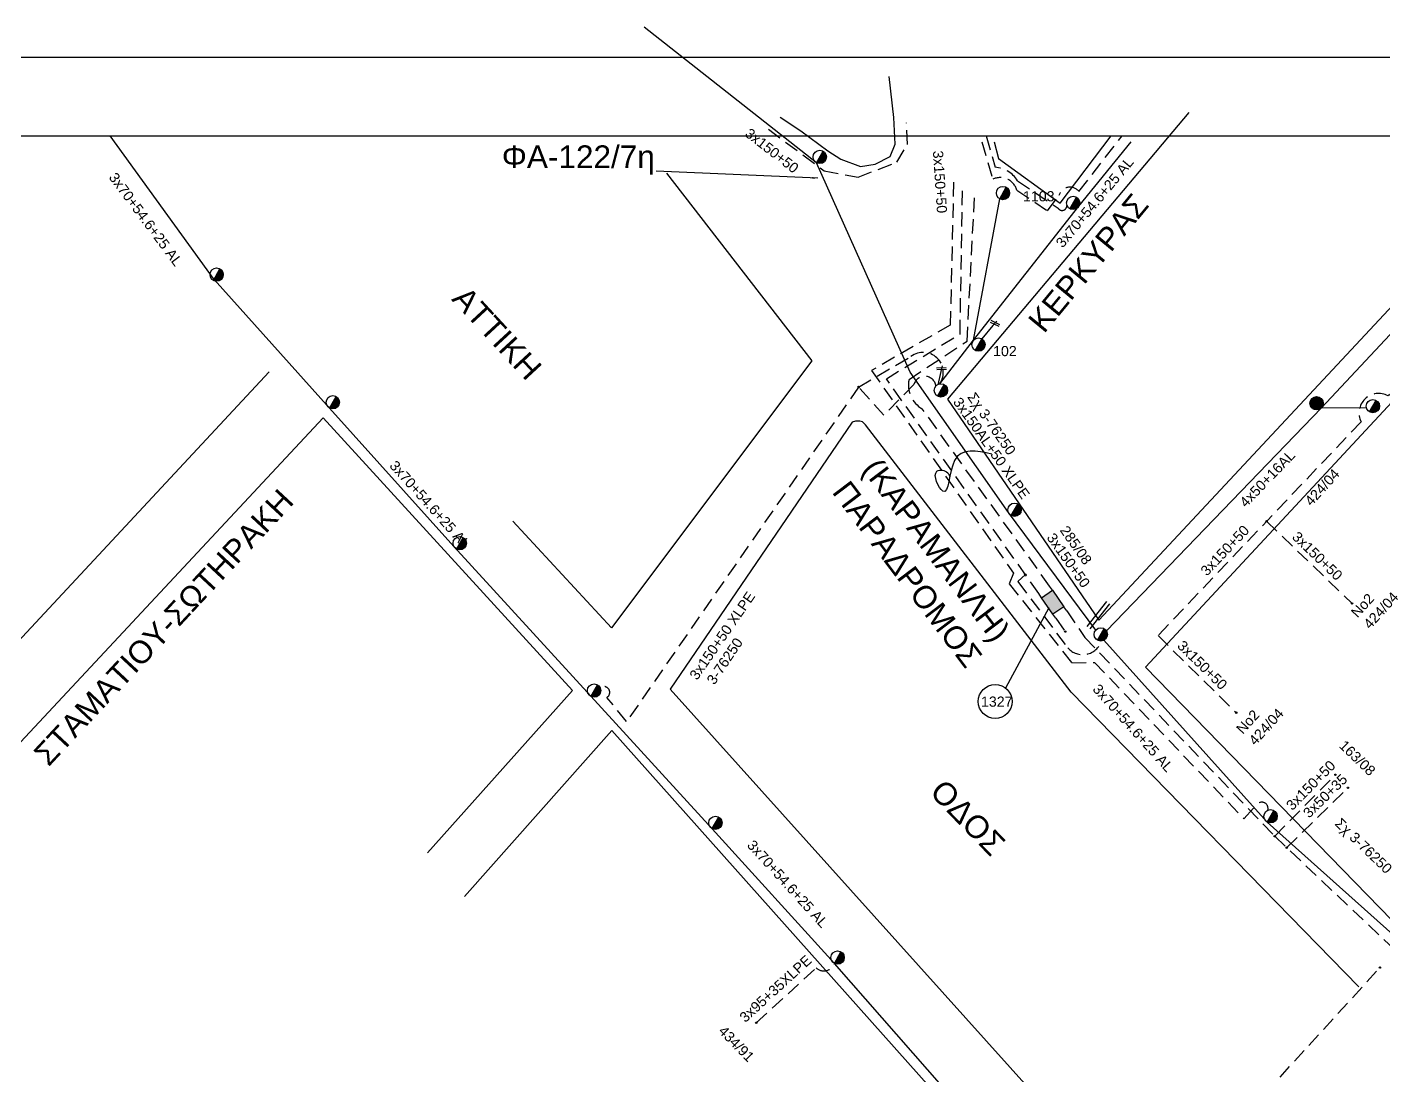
# Model space of a CAD drawing. Header units: millimetres. Extents: x 4998 to 7216, y 1887 to 2914.
# Drawn here: x 6443.3 to 6683.8, y 2728 to 2913.8 of the extents above; entities that cross this region are included whole.
import ezdxf
from ezdxf.enums import TextEntityAlignment as Align

# ---------------------------------------------------------------- set-up
doc = ezdxf.new("R2010")
doc.units = ezdxf.units.MM
doc.linetypes.add('DASHED', pattern=[19.05, 12.7, -6.35])
for name, color, linetype, lineweight in [('3x150+50', 7, 'Continuous', 30), ('3x150+50 XLPE', 7, 'SYN_LINE', 30), ('3x150AL+50CU', 7, 'Continuous', 30), ('3x50+35', 7, 'Continuous', 30), ('3x70+54.6+25 AL', 7, 'SYN_LINE', 30), ('3x95+35XLPE', 7, 'Continuous', 30), ('4x120+25 AL', 7, 'SYN_LINE', 30), ('4x50+16AL', 7, 'Continuous', 30), ('Υπόβαθρο ΔΕΗ', 7, 'Continuous', 30)]:
    doc.layers.add(name, color=color, linetype=linetype, lineweight=lineweight)
for name, color, linetype in [('Link Box 4 Διευθύνσεων', 7, 'Continuous'), ('text οδών', 7, 'Continuous'), ('text_kalodion', 7, 'Continuous'), ('Άγνωστα', 7, 'Continuous'), ('Επιγραφές - Σχήματα', 7, 'Continuous'), ('ΝΕΚΡΟ', 7, 'DASHED'), ('Στύλος Ξύλινος', 7, 'Continuous'), ('Στύλος Ξύλινος @ 1', 7, 'Continuous'), ('Στύλος ΦΜ', 7, 'Continuous'), ('Στύλος ΦΜ @ 1', 7, 'Continuous'), ('Συνδέσεις', 7, 'Continuous'), ('Τομή', 7, 'Continuous')]:
    doc.layers.add(name, color=color, linetype=linetype)
doc.styles.add('arial', font='ARIAL.TTF')
doc.styles.get("Standard").update_dxf_attribs({"font": 'ARIAL.TTF'})
doc.linetypes.add('SYN_LINE', pattern='A,0.5,-0.0001,["/\\/\\/\\/",Standard,S=0.1,R=0,X=0,Y=-0.05],-0.25', length=0.7501)
doc.dimstyles.new('ISO-25', dxfattribs={"dimtxt": 2.5, "dimasz": 2.5, "dimexe": 1.25, "dimexo": 0.625, "dimtad": 1, "dimtxsty": 'Standard', "dimcen": 2.5, "dimadec": 0, "dimazin": 0, "dimtfac": 1, "dimtmove": 0, "dimatfit": 3, "dimfxl": 1, "dimarcsym": 0})

# ---------------------------------------------------------------- blocks, each defined once
blk = doc.blocks.new('ΥΠΑΡΧΩΝ ΤΣΙΜΕΝΤΕΝΙΟΣ ΣΤΥΛΟΣ')
at = {"layer": 'Στύλος ΦΜ'}
blk.add_hatch(color=7, dxfattribs=at).paths.add_polyline_path([(-1.29, -2.28, 0.574793), (2.62, 0, 0.268822), (1.3, 2.27)])
at = {"layer": 'Στύλος ΦΜ', "color": 7}
blk.add_line((-1.29, -2.28), (1.3, 2.27), dxfattribs=at)
blk.add_circle((0, 0), 2.62, dxfattribs=at)
at = {"layer": 'Στύλος ΦΜ', "flags": 4}
for tag, p in [('ΑΡΙΘΜΟΣ', (-4.68, 8.05)), ('ΤΥΠΟΣ', (-4.91, 3.03))]:
    blk.add_attdef(tag, p, '', height=4, dxfattribs=at)
blk = doc.blocks.new('ΥΠΑΡΧΩΝ ΞΥΛΙΝΟΣ ΣΤΥΛΟΣ')
at = {"layer": 'Στύλος Ξύλινος'}
h = blk.add_hatch(color=7, dxfattribs=at)
h.paths.add_polyline_path([(-2.62, 0, 0.270008), (-1.29, -2.28), (1.3, 2.27, 0.576266)])
h.paths.add_polyline_path([(-1.29, -2.28, 0.574793), (2.62, 0, 0.268822), (1.3, 2.27)])
at = {"layer": 'Στύλος Ξύλινος', "color": 7}
blk.add_line((-1.29, -2.28), (1.3, 2.27), dxfattribs=at)
blk.add_circle((0, 0), 2.62, dxfattribs=at)
at = {"layer": 'Στύλος Ξύλινος', "flags": 4}
for tag, p in [('ΑΡΙΘΜΟΣ', (-4.91, 8.6)), ('ΤΥΠΟΣ', (-4.85, 3.39))]:
    blk.add_attdef(tag, p, '', height=4, dxfattribs=at)
blk = doc.blocks.new('LINK BOX 4 ΑΝΑΧΩΡΗΣΕΩΝ')
at = {"layer": 'Link Box 4 Διευθύνσεων', "ltscale": 40}
blk.add_hatch(color=256, dxfattribs=at).paths.add_polyline_path([(-3.54, 0), (-3.54, -4.67), (3.54, -4.67), (3.54, 0)])
for p, q in [((-3.54, 0), (-5.33, 0)), ((5.33, 0), (3.54, 0)), ((-3.54, -4.67), (-5.33, -4.67)), ((5.33, -4.67), (3.54, -4.67))]:
    blk.add_line(p, q, dxfattribs=at)
blk.add_lwpolyline([(-3.54, -4.67), (-3.54, 0), (3.54, 0), (3.54, -4.67)], close=True, dxfattribs=at)
blk = doc.blocks.new('_ΣΥΝΔΕΣΗ')
at = {"layer": 'Συνδέσεις', "linetype": 'SYN_LINE', "ltscale": 40}
blk.add_hatch(color=256, dxfattribs=at).paths.add_polyline_path([(0.5, -0.01, 1), (-0.5, -0.01, 1)])
at = {"layer": 'Συνδέσεις'}
blk.add_circle((0, -0.01), 0.5, dxfattribs=at)
blk = doc.blocks.new('ΤΟΜΗ')
at = {"layer": 'Τομή', "ltscale": 40}
for p, q in [((-5.68, 0), (17.06, 0)), ((-5.68, -2.77), (17.06, -2.77))]:
    blk.add_line(p, q, dxfattribs=at)
blk = doc.blocks.new('τομή_')
at = {"layer": 'Επιγραφές - Σχήματα'}
for p, q in [((-1.29, -0.22), (0.13, 0.75)), ((-1.08, -0.46), (0.34, 0.51)), ((-0.66, 0.62), (-0.29, -0.37))]:
    blk.add_line(p, q, dxfattribs=at)

msp = doc.modelspace()

# ---------------------------------------------------------------- linework, layer by layer
at = {"lineweight": -3}
msp.add_lwpolyline([(5037.13, 2894.56), (6989.09, 2894.56), (6989.09, 1899.95), (5037.13, 1899.95)], close=True, dxfattribs=at)
at = {"layer": '3x150+50', "color": 133, "linetype": 'DASHED', "lineweight": -3, "ltscale": 0.2}
msp.add_lwpolyline([(6574.66, 2895.75), (6584.55, 2888.41), (6584.55, 2888.41), (6590.59, 2887.27), (6590.59, 2887.27), (6590.59, 2887.27), (6597.44, 2889.9), (6599.31, 2893.03), (6599.31, 2893.03), (6599.12, 2896.89)], dxfattribs=at)
at = {"layer": '3x150+50', "color": 173, "linetype": 'DASHED', "lineweight": -3, "ltscale": 0.2}
for points in [[(6622.6, 2813.49), (6595.57, 2851.56), (6608.64, 2859.47), (6609.08, 2885.73)], [(6662.98, 2826.3), (6678.14, 2811.74)], [(6625.61, 2809.1), (6627.28, 2806.75)], [(6643.73, 2806.04), (6657.59, 2792.38)]]:
    msp.add_lwpolyline(points, dxfattribs=at)
for points in [[(6687.46, 2851.51), (6684.51, 2848.53, 0.726893), (6679.72, 2843.91), (6643.73, 2806.04)], [(6620.21, 2816.85), (6618.88, 2815.61), (6627.74, 2803.86, 0.581828), (6633.71, 2805.08, -0.961941)]]:
    msp.add_lwpolyline(points, format="xyb", dxfattribs=at)
at = {"layer": '3x150+50', "color": 2, "linetype": 'DASHED', "lineweight": -3, "ltscale": 0.2}
msp.add_lwpolyline([(6664.41, 2770.5), (6675.17, 2781.38)], dxfattribs=at)
at = {"layer": '3x150+50 XLPE', "color": 62, "linetype": 'DASHED', "lineweight": -3, "ltscale": 0.2}
msp.add_lwpolyline([(6612.47, 2893.51), (6614.42, 2886.88, -0.464406), (6618.71, 2884.97), (6624.13, 2881.31), (6626.16, 2883.99, -0.608484), (6629.7, 2884.73), (6629.7, 2884.73), (6637.35, 2894.56)], format="xyb", dxfattribs=at)
at = {"layer": '3x150+50 XLPE', "color": 27, "linetype": 'DASHED', "lineweight": -3, "ltscale": 0.2}
msp.add_lwpolyline([(6613.25, 2894.56), (6614.84, 2889.02, -0.234283), (6618.84, 2886.64), (6626.02, 2881.75), (6626.02, 2881.75, 0.757614), (6627.59, 2882.27, -8.261414)], format="xyb", dxfattribs=at)
at = {"layer": '3x150+50 XLPE', "color": 6, "linetype": 'DASHED', "lineweight": -3, "ltscale": 0.2}
msp.add_lwpolyline([(6607.49, 2886.39), (6606.91, 2861.05), (6592.95, 2853.01), (6618.11, 2817.11), (6617.34, 2815.22), (6628.44, 2801.24), (6632.48, 2801.29), (6658.97, 2773.57), (6661.29, 2776.15, -0.801504), (6663.19, 2775.09, -0.945154)], format="xyb", dxfattribs=at)
at = {"layer": '3x150+50 XLPE', "color": 30, "linetype": 'DASHED', "lineweight": -3, "ltscale": 0.2}
for points in [[(6590.64, 2850.08), (6599.94, 2855.51, -0.838987), (6605.08, 2850.66, -25.118446)], [(6604.36, 2850.26, 0.811734), (6600.46, 2850.52), (6595.11, 2845.1), (6590.64, 2850.08), (6549.53, 2790.81), (6546.05, 2795.09, 1.063776), (6544.84, 2796.78, -0.868021)]]:
    msp.add_lwpolyline(points, format="xyb", dxfattribs=at)
at = {"layer": '3x150AL+50CU', "color": 2, "linetype": 'DASHED', "lineweight": -3, "ltscale": 0.2}
msp.add_lwpolyline([(6624.52, 2814.81), (6601.94, 2846.21, -0.326282), (6599.59, 2851.41), (6609.88, 2858.23), (6611.21, 2884.01)], format="xyb", dxfattribs=at)
msp.add_lwpolyline([(6627.54, 2810.42), (6630.75, 2805.72), (6664.41, 2770.5), (6685.91, 2750.16), (6762.64, 2832.97), (6745.72, 2852.55), (6734.64, 2842.25)], dxfattribs=at)
at = {"layer": '3x50+35', "color": 2, "linetype": 'DASHED', "lineweight": -3, "ltscale": 0.2}
msp.add_lwpolyline([(6666.56, 2768.47), (6677.4, 2779.06)], dxfattribs=at)
at = {"layer": '3x70+54.6+25 AL', "color": 27, "linetype": 'SYN_LINE', "lineweight": -3, "ltscale": 20}
for points in [[(6632.69, 2807.01), (6617.24, 2827.82), (6599.78, 2852.73), (6583.19, 2889.82), (6552.64, 2913.84)], [(6611.03, 2858.38), (6615.67, 2883.42)]]:
    msp.add_lwpolyline(points, dxfattribs=at)
at = {"layer": '3x70+54.6+25 AL', "color": 27, "linetype": 'SYN_LINE', "lineweight": -3, "ltscale": 18}
msp.add_lwpolyline([(6605.08, 2850.66), (6611.03, 2858.38), (6629.71, 2882.11), (6638.95, 2893.51)], dxfattribs=at)
at = {"layer": '3x70+54.6+25 AL', "color": 173, "linetype": 'SYN_LINE', "lineweight": -3, "ltscale": 10}
msp.add_lwpolyline([(6672.68, 2846.37), (6680.67, 2846.45)], dxfattribs=at)
at = {"layer": '3x70+54.6+25 AL', "color": 6, "linetype": 'SYN_LINE', "lineweight": -3, "ltscale": 20}
msp.add_lwpolyline([(6634.15, 2805.22), (6663.1, 2772.99), (6693.18, 2746.12)], dxfattribs=at)
at = {"layer": '3x95+35XLPE', "color": 30, "linetype": 'DASHED', "lineweight": -3, "ltscale": 0.2}
msp.add_lwpolyline([(6572.52, 2737.45), (6583.16, 2747.16, 0.556882), (6586.36, 2747.97, -21.747636)], format="xyb", dxfattribs=at)
at = {"layer": '4x120+25 AL', "color": 30, "linetype": 'SYN_LINE', "lineweight": -3, "ltscale": 20}
msp.add_lwpolyline([(6605.85, 2725.79), (6586.36, 2747.97), (6564.7, 2771.83), (6543.19, 2795.28), (6518.92, 2821.84), (6496.88, 2846.35), (6476.39, 2869.15), (6458.01, 2894.56)], dxfattribs=at)
at = {"layer": '4x50+16AL', "color": 173, "linetype": 'Continuous', "lineweight": -3, "ltscale": 0.2}
msp.add_lwpolyline([(6634.58, 2806.88), (6672.7, 2846.39), (6699.58, 2875.11), (6715.26, 2893.51)], dxfattribs=at)
at = {"layer": 'Επιγραφές - Σχήματα', "lineweight": -3}
msp.add_lwpolyline([(4997.89, 2908.51), (7215.51, 2908.51), (7216.21, 1889.37), (4997.89, 1889.37)], close=True, dxfattribs=at)
at = {"layer": 'ΝΕΚΡΟ', "color": 251, "linetype": 'DASHED', "lineweight": -3, "ltscale": 0.2}
msp.add_lwpolyline([(6632.6, 2692.34), (6635.29, 2694.73, -0.451973), (6642.24, 2702.48), (6683.07, 2747.22)], format="xyb", dxfattribs=at)
at = {"layer": 'Υπόβαθρο ΔΕΗ', "color": 7, "lineweight": -3}
for points in [[(6576.75, 2897.88), (6580.43, 2895.5), (6585.22, 2891.9), (6587.51, 2890.44), (6590.97, 2889.13), (6593.6, 2889.56), (6596.26, 2890.9), (6597.12, 2893.11), (6596.91, 2897.86), (6596.06, 2905.08)], [(6649.22, 2898.74), (6606.4, 2847.9), (6633.26, 2808.8), (6711.93, 2893.07)], [(6441.28, 2895.68), (6327.5, 2750.83), (6332.82, 2746.98), (6338.81, 2742.53), (6343.4, 2739.54), (6348.35, 2736.89), (6360.77, 2732.42), (6370.66, 2728.8), (6486.18, 2852.76)], [(6614.67, 2893.51), (6615.43, 2890.58), (6626.4, 2882.68), (6635.42, 2894.56)], [(6556.62, 2888), (6582.35, 2854.71), (6546.88, 2807.39), (6529.35, 2826.34)], [(6614.46, 2860.96), (6612.49, 2858.61)], [(6605.21, 2852.83), (6604.68, 2850.46)], [(6514.24, 2767.54), (6539.95, 2796.32), (6495.73, 2844.63), (6383.5, 2724.44), (6584.62, 2644.01), (6608.42, 2665.81), (6603.75, 2725.47), (6546.94, 2789.21), (6520.82, 2759.82)], [(6679.32, 2743.78), (6628.34, 2796), (6591.87, 2843.38), (6591.36, 2843.91), (6590.88, 2844.06), (6590.13, 2844.03), (6589.52, 2843.87), (6557.23, 2796.52), (6641.65, 2702.73)]]:
    msp.add_lwpolyline(points, dxfattribs=at)
msp.add_lwpolyline([(6718.82, 2883.57), (6760.63, 2833.21), (6687.36, 2753.38), (6641.51, 2800.46)], close=True, dxfattribs=at)
at = {"layer": 'Υπόβαθρο ΔΕΗ', "lineweight": -3}
msp.add_lwpolyline([(6624.35, 2810.94), (6616.69, 2796.75)], dxfattribs=at)
msp.add_circle((6614.87, 2794.36), 3, dxfattribs=at)
at = {"layer": 'Υπόβαθρο ΔΕΗ', "color": 7, "lineweight": -3}
msp.add_spline([(6614.26, 2838.18), (6607.68, 2837.09), (6605.59, 2831.64), (6604.55, 2835.16), (6606.45, 2834.89), (6606.79, 2834.31)], degree=3, dxfattribs=at)

# ---------------------------------------------------------------- block references
at = {"layer": 'Link Box 4 Διευθύνσεων', "lineweight": -3, "xscale": 0.5, "yscale": 0.5, "zscale": 0.5, "rotation": 304.4837732780387}
msp.add_blockref('LINK BOX 4 ΑΝΑΧΩΡΗΣΕΩΝ', (6626.03, 2812.62), dxfattribs=at)
at = {"layer": 'Επιγραφές - Σχήματα'}
for p, rotation in [((6614.92, 2860.89), 299.7579530802306), ((6605.66, 2852.98), 327.0429222518405)]:
    msp.add_blockref('τομή_', p, dxfattribs=dict(at, rotation=rotation))
at = {"layer": 'Στύλος Ξύλινος @ 1', "lineweight": -3, "ltscale": 40, "xscale": 0.4499999999997448, "yscale": 0.4499999999997448, "zscale": 0.4499999999997448}
msp.add_blockref('ΥΠΑΡΧΩΝ ΞΥΛΙΝΟΣ ΣΤΥΛΟΣ', (6671.84, 2847.2), dxfattribs=at)
at = {"layer": 'Στύλος ΦΜ @ 1', "lineweight": -3, "ltscale": 40}
for p, xscale, yscale, zscale in [((6583.77, 2890.84), 0.450000000000137, 0.450000000000137, 0.450000000000137), ((6616.25, 2884.45), 0.450000000000137, 0.450000000000137, 0.450000000000137), ((6476.86, 2869.99), 0.450000000000137, 0.450000000000137, 0.450000000000137), ((6605.25, 2849.49), 0.450000000000137, 0.450000000000137, 0.450000000000137), ((6497.46, 2847.38), 0.450000000000137, 0.450000000000137, 0.450000000000137), ((6681.82, 2846.69), 0.450000000000137, 0.450000000000137, 0.450000000000137), ((6618.3, 2828.33), 0.450000000000137, 0.450000000000137, 0.450000000000137), ((6519.95, 2822.4), 0.450000000000137, 0.450000000000137, 0.450000000000137), ((6633.58, 2806.25), 0.450000000000137, 0.450000000000137, 0.450000000000137), ((6543.77, 2796.3), 0.450000000000137, 0.450000000000137, 0.450000000000137), ((6565.28, 2772.86), 0.450000000000137, 0.450000000000137, 0.450000000000137), ((6663.68, 2774.02), 0.4500000000003782, 0.4500000000003782, 0.4500000000003782), ((6586.94, 2748.99), 0.450000000000137, 0.450000000000137, 0.450000000000137)]:
    msp.add_blockref('ΥΠΑΡΧΩΝ ΤΣΙΜΕΝΤΕΝΙΟΣ ΣΤΥΛΟΣ', p, dxfattribs=dict(at, xscale=xscale, yscale=yscale, zscale=zscale))
ref = msp.add_blockref('ΥΠΑΡΧΩΝ ΤΣΙΜΕΝΤΕΝΙΟΣ ΣΤΥΛΟΣ', (6628.69, 2882.69), dxfattribs=dict(at, xscale=0.450000000000137, yscale=0.450000000000137, zscale=0.450000000000137))
ref.add_attrib('ΤΥΠΟΣ', '1103', (6619.79, 2882.98), dxfattribs={"layer": 'Στύλος ΦΜ', "height": 1.8, "flags": 4})
ref = msp.add_blockref('ΥΠΑΡΧΩΝ ΤΣΙΜΕΝΤΕΝΙΟΣ ΣΤΥΛΟΣ', (6611.91, 2857.59), dxfattribs=dict(at, xscale=0.450000000000137, yscale=0.450000000000137, zscale=0.450000000000137))
ref.add_attrib('ΤΥΠΟΣ', '102', (6614.49, 2855.55), dxfattribs={"layer": 'Στύλος ΦΜ', "height": 1.8, "flags": 4})
at = {"layer": 'Συνδέσεις', "lineweight": -3, "xscale": 0.25, "yscale": 0.25, "zscale": 0.25}
for p in [(6590.64, 2850.09), (6662.98, 2826.31), (6620.21, 2816.85), (6678.14, 2811.74), (6627.28, 2806.75), (6657.6, 2792.38), (6675.18, 2781.39), (6677.4, 2779.07), (6664.41, 2770.5), (6666.56, 2768.47), (6683.07, 2747.23), (6572.52, 2737.45)]:
    msp.add_blockref('_ΣΥΝΔΕΣΗ', p, dxfattribs=at)
at = {"layer": 'Τομή', "lineweight": -3, "xscale": 0.2499999999999996, "yscale": 0.2499999999999996, "zscale": 0.2499999999999996, "rotation": 231.8134934410855}
msp.add_blockref('ΤΟΜΗ', (6634.27, 2810.56), dxfattribs=at)

# ---------------------------------------------------------------- texts
at = {"layer": 'text οδών', "lineweight": -3}
for s, rotation, p in [('ΚΕΡΚΥΡΑΣ', 50.5443, (6631.36, 2872.09)), ('ATTIKH', 312.7683, (6526.58, 2859.62)), ('ΣΤΑΜΑΤΙΟΥ-ΣΩΤΗΡΑΚΗ', 47.0171, (6467.46, 2807.52))]:
    msp.add_text(s, height=4, rotation=rotation, dxfattribs=at).set_placement(p, align=Align.MIDDLE_CENTER)
at = {"layer": 'text οδών', "lineweight": -3, "ltscale": 40, "char_height": 2, "width": 13.6816, "attachment_point": 1}
for s, insert, rotation in [('{\\H2x;(ΚΑΡΑΜΑΝΛΗ)\\PΠΑΡΑΔΡΟΜΟΣ} ', (6594.31, 2837.89), 307.1637), ('{\\H2x;OΔOΣ} ', (6605.95, 2780.91), 314.049)]:
    msp.add_mtext(s, dxfattribs=dict(at, insert=insert, rotation=rotation))
at = {"layer": 'text_kalodion', "linetype": 'Continuous', "lineweight": -3, "ltscale": 0.2}
for s, rotation, p in [('3x150+50', 322.1063, (6575.29, 2891.96)), ('3x150+50', 273.7795, (6605.09, 2886.43)), ('3x70+54.6+25 AL', 50.2066, (6632.5, 2882.81)), ('3x70+54.6+25 AL', 306.6599, (6464.29, 2879.79)), ('3x150AL+50 XLPE', 305.3696, (6614.21, 2839.25)), ('4x50+16AL', 46.0243, (6663.1, 2833.85)), ('3x70+54.6+25 AL', 311.9505, (6514.67, 2829.26)), ('3x150+50 ', 305.3696, (6628.06, 2819.09)), ('3x150+50', 46.4616, (6655.58, 2821.13)), ('3x150+50', 316.1274, (6671.98, 2820.15)), ('3x150+50 XLPE', 55.2558, (6566.48, 2806.03)), ('3x150+50', 315.4359, (6651.59, 2800.82)), ('3x70+54.6+25 AL', 311.9429, (6639.31, 2789.67)), ('3x150+50', 45.3199, (6670.8, 2779.52)), ('3x50+35', 44.3628, (6673.36, 2777.63)), ('3x70+54.6+25 AL', 312.2172, (6578.09, 2762.06)), ('3x95+35XLPE', 42.3805, (6575.92, 2743.48))]:
    msp.add_text(s, height=1.8, rotation=rotation, dxfattribs=at).set_placement(p, align=Align.MIDDLE_CENTER)
at = {"layer": 'Άγνωστα', "color": 7, "lineweight": -3, "insert": (6612.35, 2795.24), "char_height": 1.8, "width": 4.551914400963142e-14, "attachment_point": 1}
msp.add_mtext('1327', dxfattribs=at)
at = {"layer": 'Επιγραφές - Σχήματα', "lineweight": -3, "insert": (6527.4, 2892.89), "char_height": 4, "width": 14.2262, "attachment_point": 1}
msp.add_mtext('ΦA-122/7η', dxfattribs=at)
at = {"layer": 'Υπόβαθρο ΔΕΗ', "lineweight": -3, "char_height": 1.8, "attachment_point": 1, "style": 'arial'}
for s, insert, width, rotation in [('Σχ 3-76250', (6611.31, 2849.34), 13.3573, 305), ('424/04', (6669.57, 2830.08), 13.3573, 47.6872), ('285/08', (6627.72, 2825.73), 13.3573, 305), ('No2\\P424/04', (6677.76, 2810.29), 13.3573, 47.6872), ('3-76250', (6563.6, 2798.19), 9.1232, 56.1279), ('No2\\P424/04', (6657.42, 2789.67), 13.3573, 47.6872), ('163/08', (6676.93, 2787.67), 13.3573, 316.049), ('Σχ 3-76250', (6676.19, 2773.88), 13.3573, 316.049), ('434/91', (6566.97, 2737.1), 9.1232, 314.2351)]:
    msp.add_mtext(s, dxfattribs=dict(at, insert=insert, width=width, rotation=rotation))

# ---------------------------------------------------------------- leaders
at = {"layer": 'Επιγραφές - Σχήματα', "ltscale": 40}
msp.add_leader([(6583.45, 2887.09), (6554.77, 2888.32)], dimstyle='ISO-25', override={"dimasz": 1, "dimtad": 0}, dxfattribs=at)

doc.saveas('drawing.dxf')
